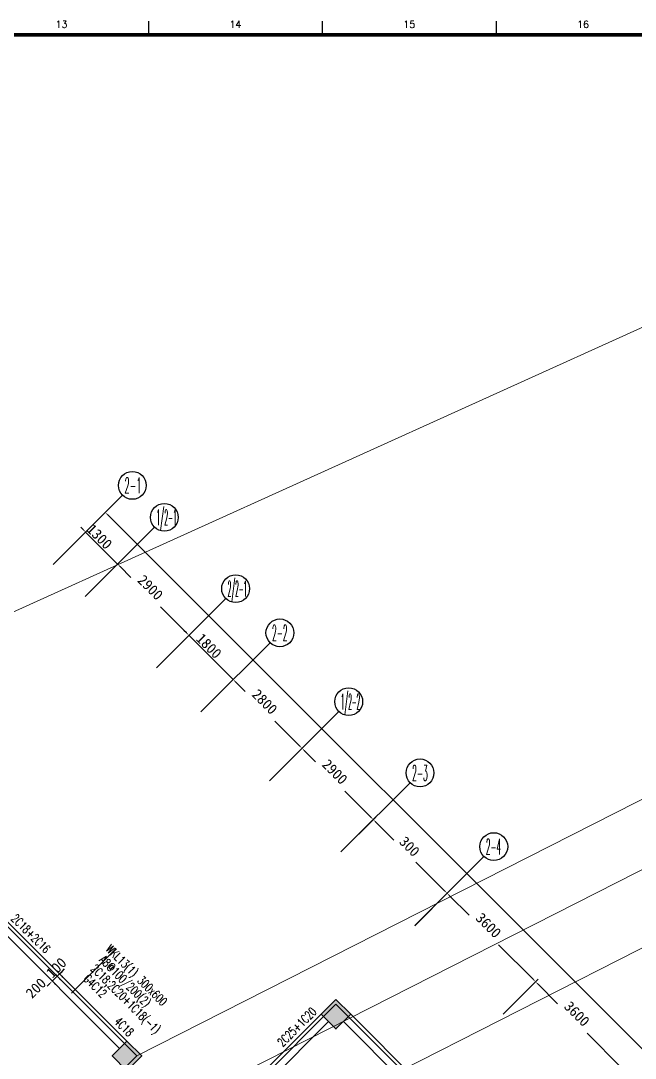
# Model space of a CAD drawing. Header units: inches. Extents: x 18712 to 314639, y 0 to 420500.
# Drawn here: x 92540 to 110212, y 137746 to 167604 of the extents above; entities that cross this region are included whole.
import ezdxf
from ezdxf.enums import TextEntityAlignment as Align
from ezdxf.lldxf.tags import DXFTag

# ---------------------------------------------------------------- set-up
doc = ezdxf.new("R2010")
doc.units = ezdxf.units.IN
doc.header["$LTSCALE"] = 1000
doc.header["$MEASUREMENT"] = 0
doc.layers.get('0').update_dxf_attribs({"true_color": 0xffffff})
for name, color, linetype, true_color in [('AXIS_TEXT', 7, 'Continuous', 0xffffff), ('DIM', 3, 'Continuous', 0x00ff00), ('DOTE', 1, 'DOTE', 0xff0000), ('TK', 7, 'Continuous', 0xffffff), ('ZG-图框层', 4, 'Continuous', 0x00ffff), ('柱填充', 7, 'Continuous', 0xc0c0c0), ('柱尺寸标注', 3, 'Continuous', 0x00ff00), ('梁原位标注', 7, 'Continuous', 0xffffff), ('梁名称编号', 2, 'Continuous', 0xffff00), ('梁标注引线', 2, 'Continuous', 0xffff00), ('梁集中标注', 2, 'Continuous', 0xffff00), ('砼柱', 2, 'Continuous', 0xffff00), ('砼梁', 6, 'Continuous', 0xff00ff), ('砼梁虚线', 9, 'HIDDEN', 0x808080)]:
    doc.layers.add(name, color=color, linetype=linetype, true_color=true_color)
doc.styles.add('_TCH_AXIS', font='txt.shx', dxfattribs={"height": 0.2, "bigfont": 'GBCBIG.shx'})
doc.styles.add('ISOCP', font='txt.shx', dxfattribs={"height": 0.2, "bigfont": 'gbcbig.shx'})
doc.styles.add('TSSD_Rein', font='txt.shx', dxfattribs={"height": 0.2, "bigfont": 'gbcbig.shx'})
tags = doc.linetypes.add('DASHED', pattern=[0.75, 0.5, -0.25]).pattern_tags.tags
tags[6:7] = [DXFTag(74, 4), DXFTag(75, 0), DXFTag(340, '0'), DXFTag(46, 0.0), DXFTag(50, 0.0), DXFTag(44, 0.0), DXFTag(45, 0.0)]
tags[4:5] = [DXFTag(74, 4), DXFTag(75, 0), DXFTag(340, '0'), DXFTag(46, 0.0), DXFTag(50, 0.0), DXFTag(44, 0.0), DXFTag(45, 0.0)]
tags = doc.linetypes.add('DOTE', pattern=[2.42, 2, -0.2, 0.02, -0.2]).pattern_tags.tags
tags[10:11] = [DXFTag(74, 4), DXFTag(75, 0), DXFTag(340, '0'), DXFTag(46, 0.0), DXFTag(50, 0.0), DXFTag(44, 0.0), DXFTag(45, 0.0)]
tags[8:9] = [DXFTag(74, 4), DXFTag(75, 0), DXFTag(340, '0'), DXFTag(46, 0.0), DXFTag(50, 0.0), DXFTag(44, 0.0), DXFTag(45, 0.0)]
tags[6:7] = [DXFTag(74, 4), DXFTag(75, 0), DXFTag(340, '0'), DXFTag(46, 0.0), DXFTag(50, 0.0), DXFTag(44, 0.0), DXFTag(45, 0.0)]
tags[4:5] = [DXFTag(74, 4), DXFTag(75, 0), DXFTag(340, '0'), DXFTag(46, 0.0), DXFTag(50, 0.0), DXFTag(44, 0.0), DXFTag(45, 0.0)]
tags = doc.linetypes.add('HIDDEN', pattern=[0.375, 0.25, -0.125]).pattern_tags.tags
tags[6:7] = [DXFTag(74, 4), DXFTag(75, 0), DXFTag(340, '0'), DXFTag(46, 0.0), DXFTag(50, 0.0), DXFTag(44, 0.0), DXFTag(45, 0.0)]
tags[4:5] = [DXFTag(74, 4), DXFTag(75, 0), DXFTag(340, '0'), DXFTag(46, 0.0), DXFTag(50, 0.0), DXFTag(44, 0.0), DXFTag(45, 0.0)]
doc.dimstyles.new('TSSD_100_100$0', dxfattribs={"dimtxt": 300, "dimasz": 100, "dimexe": 100, "dimexo": 250, "dimgap": 100, "dimtad": 1, "dimdec": 0, "dimzin": 0, "dimdsep": 46, "dimtxsty": 'Standard', "dimcen": 0, "dimclrd": 256, "dimclre": 256, "dimclrt": 7, "dimadec": 0, "dimazin": 0, "dimtfac": 1, "dimtdec": 4, "dimtix": 1, "dimtmove": 2, "dimatfit": 3, "dimfxl": 1, "dimtolj": 1, "dimtzin": 0, "dimarcsym": 0})

# ---------------------------------------------------------------- blocks, each defined once
blk = doc.blocks.new('*D1372')
at = {"layer": 'Defpoints', "color": 0, "transparency": 16777216}
for p in [(93297, 151779), (95325, 151968), (94216, 150860)]:
    blk.add_point(p, dxfattribs=at)
at = {"layer": 'DIM', "lineweight": -2, "transparency": 16777216}
for p, q in [((93474, 151956), (94476, 152958)), ((94335, 152958), (94264, 153029)), ((94406, 152888), (95325, 151968)), ((94393, 151037), (95396, 152039)), ((95396, 151898), (95466, 151827))]:
    blk.add_line(p, q, dxfattribs=at)
at = {"layer": 'DIM', "transparency": 16777216}
for points in [[(94323, 152947), (94347, 152970), (94406, 152888)], [(95407, 151910), (95384, 151886), (95325, 151968)]]:
    blk.add_solid(points, dxfattribs=at)
at = {"layer": 'DIM', "color": 7, "true_color": 0xffffff, "transparency": 16777216, "insert": (94805, 152757), "char_height": 300, "attachment_point": 5, "rotation": 315}
blk.add_mtext('\\A1;1300', dxfattribs=at)
blk = doc.blocks.new('*D1373')
at = {"layer": 'Defpoints', "color": 0, "transparency": 16777216}
for p in [(94216, 150860), (97376, 149918), (96267, 148809)]:
    blk.add_point(p, dxfattribs=at)
at = {"layer": 'DIM', "lineweight": -2, "transparency": 16777216}
for p, q in [((94393, 151037), (95396, 152039)), ((95396, 151898), (95710, 151584)), ((97305, 149989), (96558, 150735)), ((96444, 148986), (97446, 149989))]:
    blk.add_line(p, q, dxfattribs=at)
at = {"layer": 'DIM', "transparency": 16777216}
for points in [[(95407, 151910), (95384, 151886), (95325, 151968)], [(97293, 149977), (97317, 150000), (97376, 149918)]]:
    blk.add_solid(points, dxfattribs=at)
at = {"layer": 'DIM', "color": 7, "true_color": 0xffffff, "transparency": 16777216, "insert": (96268, 151294), "char_height": 300, "attachment_point": 5, "rotation": 315}
blk.add_mtext('\\A1;2900', dxfattribs=at)
blk = doc.blocks.new('*D1374')
at = {"layer": 'Defpoints', "color": 0, "transparency": 16777216}
for p in [(96267, 148809), (98648, 148645), (97540, 147536)]:
    blk.add_point(p, dxfattribs=at)
at = {"layer": 'DIM', "lineweight": -2, "transparency": 16777216}
for p, q in [((96444, 148986), (97446, 149989)), ((97305, 149989), (97234, 150059)), ((97376, 149918), (98648, 148645)), ((97716, 147713), (98719, 148716)), ((98719, 148574), (98790, 148504))]:
    blk.add_line(p, q, dxfattribs=at)
at = {"layer": 'DIM', "transparency": 16777216}
for points in [[(97293, 149977), (97317, 150000), (97376, 149918)], [(98731, 148586), (98707, 148563), (98648, 148645)]]:
    blk.add_solid(points, dxfattribs=at)
at = {"layer": 'DIM', "color": 7, "true_color": 0xffffff, "transparency": 16777216, "insert": (97952, 149611), "char_height": 300, "attachment_point": 5, "rotation": 315}
blk.add_mtext('\\A1;1800', dxfattribs=at)
blk = doc.blocks.new('*D1375')
at = {"layer": 'Defpoints', "color": 0, "transparency": 16777216}
for p in [(97540, 147536), (100628, 146665), (99520, 145556)]:
    blk.add_point(p, dxfattribs=at)
at = {"layer": 'DIM', "lineweight": -2, "transparency": 16777216}
for p, q in [((97716, 147713), (98719, 148716)), ((98719, 148574), (98998, 148296)), ((100558, 146736), (99846, 147447)), ((99696, 145733), (100699, 146736))]:
    blk.add_line(p, q, dxfattribs=at)
at = {"layer": 'DIM', "transparency": 16777216}
for points in [[(98731, 148586), (98707, 148563), (98648, 148645)], [(100546, 146724), (100569, 146748), (100628, 146665)]]:
    blk.add_solid(points, dxfattribs=at)
at = {"layer": 'DIM', "color": 7, "true_color": 0xffffff, "transparency": 16777216, "insert": (99556, 148006), "char_height": 300, "attachment_point": 5, "rotation": 315}
blk.add_mtext('\\A1;2800', dxfattribs=at)
blk = doc.blocks.new('*D1376')
at = {"layer": 'Defpoints', "color": 0, "transparency": 16777216}
for p in [(99520, 145556), (102679, 144615), (101570, 143506)]:
    blk.add_point(p, dxfattribs=at)
at = {"layer": 'DIM', "lineweight": -2, "transparency": 16777216}
for p, q in [((99696, 145733), (100699, 146736)), ((100699, 146594), (101013, 146280)), ((102608, 144685), (101861, 145432)), ((101747, 143683), (102750, 144685))]:
    blk.add_line(p, q, dxfattribs=at)
at = {"layer": 'DIM', "transparency": 16777216}
for points in [[(100711, 146606), (100687, 146583), (100628, 146665)], [(102596, 144673), (102620, 144697), (102679, 144615)]]:
    blk.add_solid(points, dxfattribs=at)
at = {"layer": 'DIM', "color": 7, "true_color": 0xffffff, "transparency": 16777216, "insert": (101572, 145991), "char_height": 300, "attachment_point": 5, "rotation": 315}
blk.add_mtext('\\A1;2900', dxfattribs=at)
blk = doc.blocks.new('*D1377')
at = {"layer": 'Defpoints', "color": 0, "transparency": 16777216}
for p in [(101570, 143506), (104800, 142494), (103692, 141385)]:
    blk.add_point(p, dxfattribs=at)
at = {"layer": 'DIM', "lineweight": -2, "transparency": 16777216}
for p, q in [((101747, 143683), (102749, 144685)), ((102749, 144544), (103270, 144024)), ((104730, 142564), (103906, 143387)), ((103869, 141562), (104871, 142564))]:
    blk.add_line(p, q, dxfattribs=at)
at = {"layer": 'DIM', "transparency": 16777216}
for points in [[(102761, 144556), (102738, 144532), (102679, 144615)], [(104718, 142552), (104742, 142576), (104800, 142494)]]:
    blk.add_solid(points, dxfattribs=at)
at = {"layer": 'DIM', "color": 7, "true_color": 0xffffff, "transparency": 16777216, "insert": (103722, 143840), "char_height": 300, "attachment_point": 5, "rotation": 315.0086}
blk.add_mtext('\\A1;300', dxfattribs=at)
blk = doc.blocks.new('*D1378')
at = {"layer": 'Defpoints', "color": 0, "transparency": 16777216}
for p in [(106237, 138838), (109891, 137402), (108783, 136293)]:
    blk.add_point(p, dxfattribs=at)
at = {"layer": 'DIM', "lineweight": -2, "transparency": 16777216}
for p, q in [((106414, 139015), (107416, 140018)), ((107416, 139877), (107978, 139315)), ((109821, 137473), (108826, 138467)), ((108959, 136470), (109962, 137473))]:
    blk.add_line(p, q, dxfattribs=at)
at = {"layer": 'DIM', "transparency": 16777216}
for points in [[(107428, 139888), (107404, 139865), (107345, 139947)], [(109809, 137461), (109832, 137485), (109891, 137402)]]:
    blk.add_solid(points, dxfattribs=at)
at = {"layer": 'DIM', "color": 7, "true_color": 0xffffff, "transparency": 16777216, "insert": (108536, 139025), "char_height": 300, "attachment_point": 5, "rotation": 315.0077}
blk.add_mtext('\\A1;3600', dxfattribs=at)
blk = doc.blocks.new('*D1384')
at = {"layer": 'Defpoints', "color": 0, "transparency": 16777216}
for p in [(93297, 151779), (134216, 114209), (132541, 112535)]:
    blk.add_point(p, dxfattribs=at)
at = {"layer": 'DIM', "lineweight": -2, "transparency": 16777216}
for p, q in [((93474, 151956), (95042, 153524)), ((95042, 153383), (113782, 134643)), ((134145, 114280), (114843, 133582)), ((132718, 112711), (134287, 114280))]:
    blk.add_line(p, q, dxfattribs=at)
at = {"layer": 'DIM', "transparency": 16777216}
for points in [[(95054, 153394), (95030, 153371), (94971, 153453)], [(134133, 114268), (134157, 114291), (134216, 114209)]]:
    blk.add_solid(points, dxfattribs=at)
at = {"layer": 'DIM', "color": 7, "true_color": 0xffffff, "transparency": 16777216, "insert": (114447, 134247), "char_height": 300, "attachment_point": 5, "rotation": 315}
blk.add_mtext('\\A1;52800', dxfattribs=at)
blk = doc.blocks.new('_AXISO')
at = {"lineweight": -3}
blk.add_circle((0, 0), 0.5, dxfattribs=at)
blk = doc.blocks.new('*D1452')
at = {"layer": 'Defpoints', "color": 0, "transparency": 16777216}
for p in [(93365, 140043), (93506, 140184), (93585, 140106)]:
    blk.add_point(p, dxfattribs=at)
at = {"layer": 'DIM', "lineweight": -2, "transparency": 16777216}
for p, q in [((93443, 139964), (93585, 140106)), ((93656, 140176), (93726, 140247)), ((93683, 140007), (93656, 140035)), ((93373, 139894), (93302, 139823)), ((93542, 139866), (93514, 139894))]:
    blk.add_line(p, q, dxfattribs=at)
at = {"layer": 'DIM', "transparency": 16777216}
for points in [[(93644, 140188), (93667, 140165), (93585, 140106)], [(93384, 139882), (93361, 139905), (93443, 139964)]]:
    blk.add_solid(points, dxfattribs=at)
at = {"layer": 'DIM', "color": 7, "true_color": 0xffffff, "transparency": 16777216, "insert": (92975, 139765), "char_height": 300, "attachment_point": 5, "rotation": 45}
blk.add_mtext('\\A1;200', dxfattribs=at)
blk = doc.blocks.new('*D1453')
at = {"layer": 'Defpoints', "color": 0, "transparency": 16777216}
for p in [(93506, 140184), (93577, 140255), (93656, 140176)]:
    blk.add_point(p, dxfattribs=at)
at = {"layer": 'DIM', "lineweight": -2, "transparency": 16777216}
for p, q in [((93514, 140035), (93443, 139964)), ((93585, 140106), (93656, 140176)), ((93683, 140007), (93656, 140035)), ((93726, 140247), (93797, 140318)), ((93754, 140078), (93726, 140106))]:
    blk.add_line(p, q, dxfattribs=at)
at = {"layer": 'DIM', "transparency": 16777216}
for points in [[(93526, 140023), (93502, 140047), (93585, 140106)], [(93714, 140259), (93738, 140235), (93656, 140176)]]:
    blk.add_solid(points, dxfattribs=at)
at = {"layer": 'DIM', "color": 7, "true_color": 0xffffff, "transparency": 16777216, "insert": (93562, 140352), "char_height": 300, "attachment_point": 5, "rotation": 45}
blk.add_mtext('\\A1;100', dxfattribs=at)
blk = doc.blocks.new('*D1456')
at = {"layer": 'Defpoints', "color": 0, "transparency": 16777216}
for p in [(103692, 141385), (107346, 139947), (106237, 138838)]:
    blk.add_point(p, dxfattribs=at)
at = {"layer": 'DIM', "lineweight": -2, "transparency": 16777216}
for p, q in [((103869, 141561), (104872, 142564)), ((104872, 142423), (105433, 141861)), ((107276, 140018), (106282, 141013)), ((106414, 139015), (107417, 140018))]:
    blk.add_line(p, q, dxfattribs=at)
at = {"layer": 'DIM', "transparency": 16777216}
for points in [[(104884, 142435), (104860, 142411), (104801, 142494)], [(107264, 140006), (107287, 140030), (107346, 139947)]]:
    blk.add_solid(points, dxfattribs=at)
at = {"layer": 'DIM', "color": 7, "true_color": 0xffffff, "transparency": 16777216, "insert": (105992, 141571), "char_height": 300, "attachment_point": 5, "rotation": 314.9852}
blk.add_mtext('\\A1;3600', dxfattribs=at)

msp = doc.modelspace()

# ---------------------------------------------------------------- hatches: boundary and pattern name
at = {"layer": '柱填充'}
for points in [[(101605.2, 139439.3), (101180.9, 139015), (101605.2, 138590.8), (102029.5, 139015)], [(95595.1, 138236.9), (95170.8, 137812.6), (95595.1, 137388.4), (96019.3, 137812.6)]]:
    msp.add_hatch(color=256, dxfattribs=at).paths.add_polyline_path(points, flags=0)

# ---------------------------------------------------------------- linework, layer by layer
at = {"layer": 'DIM', "lineweight": -3}
for p, q in [((93645.6, 152127.5), (95466.4, 153948.3)), ((94564.9, 151208.3), (96385.7, 153029.1)), ((96615.5, 149157.7), (98436.3, 150978.5)), ((97888.3, 147884.9), (99709.1, 149705.7)), ((99868.2, 145905), (101689, 147725.8)), ((101918.8, 143854.4), (103739.6, 145675.2)), ((104040.1, 141733.1), (105860.9, 143553.9))]:
    msp.add_line(p, q, dxfattribs=at)
at = {"layer": 'DOTE', "lineweight": -3}
for p, q in [((91847.4, 141843.1), (95877.9, 137812.6)), ((95453.4, 133146), (101605.2, 139297.9)), ((101605.2, 139297.9), (104150.8, 136752.3)), ((92668.4, 134603.1), (95877.9, 137812.6))]:
    msp.add_line(p, q, dxfattribs=at)
at = {"layer": 'TK', "lineweight": -3}
for p, q in [((96212.2, 167591.3), (96212.2, 167200)), ((101212.2, 167591.3), (101212.2, 167200)), ((106212.2, 167591.3), (106212.2, 167200))]:
    msp.add_line(p, q, dxfattribs=at)
at = {"layer": 'TK', "lineweight": -3, "const_width": 100}
msp.add_lwpolyline([(21212.2, 167200), (21212.2, 85100), (136612.2, 85100), (136612.2, 167200)], close=True, dxfattribs=at)
at = {"layer": 'ZG-图框层', "lineweight": -3, "const_width": 100}
msp.add_lwpolyline([(21212.2, 85100), (136612.2, 85100), (136612.2, 167200), (21212.2, 167200)], close=True, dxfattribs=at)
at = {"layer": '柱尺寸标注', "color": 2, "linetype": 'DASHED', "lineweight": 18, "true_color": 0xffff00}
for p, q in [((85684.8, 147585.8), (112786.1, 159859.3)), ((95877.9, 137812.6), (122979.3, 151586.1)), ((85684.8, 130611), (112786.1, 144384.5)), ((87180.5, 129115.2), (114281.8, 142888.7))]:
    msp.add_line(p, q, dxfattribs=at)
at = {"layer": '梁标注引线', "color": 6, "lineweight": 18, "true_color": 0xff00ff}
msp.add_line((94001.6, 139618.3), (95283.2, 140899.9), dxfattribs=at)
at = {"layer": '砼柱', "lineweight": 35}
for points in [[(101605.2, 139439.3), (101180.9, 139015), (101605.2, 138590.8), (102029.5, 139015)], [(95595.1, 138236.9), (95170.8, 137812.6), (95595.1, 137388.4), (96019.3, 137812.6)]]:
    msp.add_lwpolyline(points, close=True, dxfattribs=at)
at = {"layer": '砼梁', "lineweight": 18}
for p, q in [((95595.1, 138236.9), (92130.3, 141701.7)), ((95595.1, 138236.9), (92130.3, 141701.7)), ((101180.9, 139015), (95594.8, 133428.9)), ((104221.5, 136823), (102029.5, 139015))]:
    msp.add_line(p, q, dxfattribs=at)
at = {"layer": '砼梁虚线', "lineweight": 18}
for p, q in [((91918.1, 141489.6), (95382.9, 138024.8)), ((91918.1, 141489.6), (95382.9, 138024.8)), ((95806.9, 133216.7), (101393.1, 138802.9)), ((101817.3, 138802.9), (104009.3, 136610.9))]:
    msp.add_line(p, q, dxfattribs=at)

# ---------------------------------------------------------------- block references
at = {"layer": 'DIM'}
ref = msp.add_blockref('_AXISO', (95749.3, 154231.2), dxfattribs=dict(at, xscale=800, yscale=800))
ref.add_attrib('A', '2-1', (95523, 154004.9), dxfattribs={"layer": 'AXIS_TEXT', "height": 452.55, "style": '_TCH_AXIS', "width": 0.381818})
ref = msp.add_blockref('_AXISO', (96668.5, 153312), dxfattribs=dict(at, xscale=800, yscale=800))
ref.add_attrib('A', '1/2-1', (96442.2, 153085.7), dxfattribs={"layer": 'AXIS_TEXT', "height": 452.55, "style": '_TCH_AXIS', "width": 0.228261})
ref = msp.add_blockref('_AXISO', (98719.1, 151261.3), dxfattribs=dict(at, xscale=800, yscale=800))
ref.add_attrib('A', '2/2-1', (98492.8, 151035.1), dxfattribs={"layer": 'AXIS_TEXT', "height": 452.55, "style": '_TCH_AXIS', "width": 0.216495})
ref = msp.add_blockref('_AXISO', (99991.9, 149988.5), dxfattribs=dict(at, xscale=800, yscale=800))
ref.add_attrib('A', '2-2', (99765.6, 149762.3), dxfattribs={"layer": 'AXIS_TEXT', "height": 452.55, "style": '_TCH_AXIS', "width": 0.35})
ref = msp.add_blockref('_AXISO', (101971.8, 148008.6), dxfattribs=dict(at, xscale=800, yscale=800))
ref.add_attrib('A', '1/2-2', (101745.5, 147782.4), dxfattribs={"layer": 'AXIS_TEXT', "height": 452.55, "style": '_TCH_AXIS', "width": 0.216495})
ref = msp.add_blockref('_AXISO', (104022.4, 145958), dxfattribs=dict(at, xscale=800, yscale=800))
ref.add_attrib('A', '2-3', (103796.1, 145731.8), dxfattribs={"layer": 'AXIS_TEXT', "height": 452.55, "style": '_TCH_AXIS', "width": 0.35})
ref = msp.add_blockref('_AXISO', (106143.7, 143836.7), dxfattribs=dict(at, xscale=800, yscale=800))
ref.add_attrib('A', '2-4', (105917.5, 143610.4), dxfattribs={"layer": 'AXIS_TEXT', "height": 452.55, "style": '_TCH_AXIS', "width": 0.33871})

# ---------------------------------------------------------------- texts
at = {"layer": 'TK', "style": 'ISOCP'}
for s, p in [('13', (93712.2, 167503.8)), ('14', (98712.2, 167503.8)), ('15', (103712.2, 167503.8)), ('16', (108712.2, 167503.8))]:
    msp.add_text(s, height=200, dxfattribs=at).set_placement(p, align=Align.MIDDLE_CENTER)
at = {"layer": '梁原位标注', "style": 'TSSD_Rein', "width": 0.7}
msp.add_text('2C18+2C16', height=250, rotation=314.99999, dxfattribs=at).set_placement((92243.1, 141743.8))
for s, rotation, p in [('2C25+1C20', 45, (101068.1, 139057.1)), ('4C18', 314.99999, (95637.2, 138349.7))]:
    msp.add_text(s, height=250, rotation=rotation, dxfattribs=at).set_placement(p, align=Align.RIGHT)
at = {"layer": '梁名称编号', "color": 6, "true_color": 0xff00ff, "style": 'TSSD_Rein', "width": 0.7}
msp.add_text('WKL13(1) 300x600', height=250, rotation=314.99999, dxfattribs=at).set_placement((96775.4, 139407.7), align=Align.TOP_RIGHT)
at = {"layer": '梁集中标注', "color": 6, "true_color": 0xff00ff, "style": 'TSSD_Rein', "width": 0.7}
for s, p in [('A8@100/200(2)', (96306.6, 139377.7)), ('2C18;2C20+1C18(-1)', (96580.7, 138604.7)), ('G4C12', (95041.4, 139645.1))]:
    msp.add_text(s, height=250, rotation=314.99999, dxfattribs=at).set_placement(p, align=Align.TOP_RIGHT)

# ---------------------------------------------------------------- dimensions: what is measured, and where the dimension line sits
at = {"layer": 'DIM'}
for base, p1, p2, angle, text, picture, middle, dimtype in [((134215.9, 114208.9), (93297, 151779), (132541.5, 112534.5), 315, '52800', '*D1384', (114446.7, 134246.8), 161), ((95325, 151968.4), (93297, 151779), (94216.3, 150859.7), 315, '1300', '*D1372', (94805, 152757.2), 161), ((97375.6, 149917.8), (94216.3, 150859.7), (96266.9, 148809.1), 315, '2900', '*D1373', (96268.3, 151293.9), 161), ((98648.4, 148645), (96266.9, 148809.1), (97539.7, 147536.3), 315, '1800', '*D1374', (97951.6, 149610.5), 161), ((100628.3, 146665.1), (97539.7, 147536.3), (99519.6, 145556.4), 315, '2800', '*D1375', (99556.3, 148005.8), 161), ((102678.9, 144614.5), (99519.6, 145556.4), (101570.2, 143505.8), 315, '2900', '*D1376', (101571.6, 145990.6), 161), ((104800.5, 142493.6), (101570.2, 143505.8), (103691.9, 141384.7), 315.00858, '300', '*D1377', (103722.4, 143839.9), 161), ((107346.3, 139947.4), (103691.9, 141384.7), (106236.8, 138838.5), 314.98517, '3600', '*D1456', (105992, 141571.3), 161), ((93655.5, 140176.5), (93506.4, 140184.2), (93577.1, 140254.9), 225, '100', '*D1453', (93562.4, 140352.1), 160), ((93584.8, 140105.8), (93365, 140042.8), (93506.4, 140184.2), 45, '200', '*D1452', (92975.1, 139764.7), 161), ((109891.3, 137402.2), (106236.8, 138838.5), (108782.7, 136293.3), 315.00768, '3600', '*D1378', (108536.3, 139025.5), 161)]:
    dim = msp.add_linear_dim(base=base, p1=p1, p2=p2, angle=angle, text=text, dimstyle='TSSD_100_100$0', override={"dimscale": 1, "dimlfac": 1}, dxfattribs=at)
    dim.commit()
    dim.dimension.update_dxf_attribs({"geometry": picture, "text_midpoint": middle, "dimtype": dimtype})

doc.saveas('drawing.dxf')
